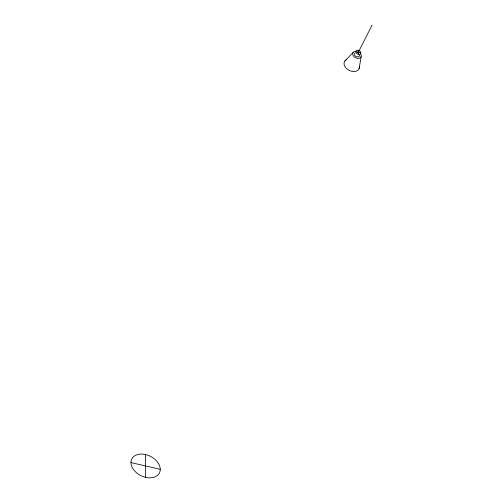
<?xml version="1.0" encoding="UTF-8"?>
<svg xmlns="http://www.w3.org/2000/svg" width="503" height="503" viewBox="0 0 503 503"><rect width="100%" height="100%" fill="white"/><g stroke="black" fill="none" stroke-linecap="round" stroke-linejoin="round"><path stroke-width="0.75" d="M355.772 51.715L355.847 51.224A2.672 1.855 26.9 0 1 358.255 50.306L358.916 50.514A2.672 1.855 26.9 0 1 360.821 52.834L360.745 53.324A2.672 1.855 26.9 0 1 358.337 54.249L357.683 54.035A2.672 1.855 26.9 0 1 355.772 51.715L360.821 52.853M359.136 68.502L361.148 56.676M358.299 52.274L372.057 25.15M344.97 60.838L353.213 52.381M130.943 462.578L160.275 469.33M358.281 50.313L358.312 54.242M145.543 454.549A15.511 10.777 26.9 0 1 158.338 474.587A15.511 10.777 26.9 0 1 132.937 468.733A15.511 10.777 26.9 0 1 145.543 454.549L145.669 477.366M359.406 54.915A2.672 1.855 26.9 0 1 356.357 56.644A2.672 1.855 26.9 0 1 355.162 53.092M359.368 67.012A8.123 5.646 26.9 0 1 348.856 70.2A8.123 5.646 26.9 0 1 346.165 59.863M360.67 54.028A4.552 3.163 26.9 0 1 358.853 58.329A4.552 3.163 26.9 0 1 352.955 55.135A4.552 3.163 26.9 0 1 355.797 51.394M357.828 52.079C358.406 53.676 359.293 51.356 357.828 52.079"/></g></svg>
